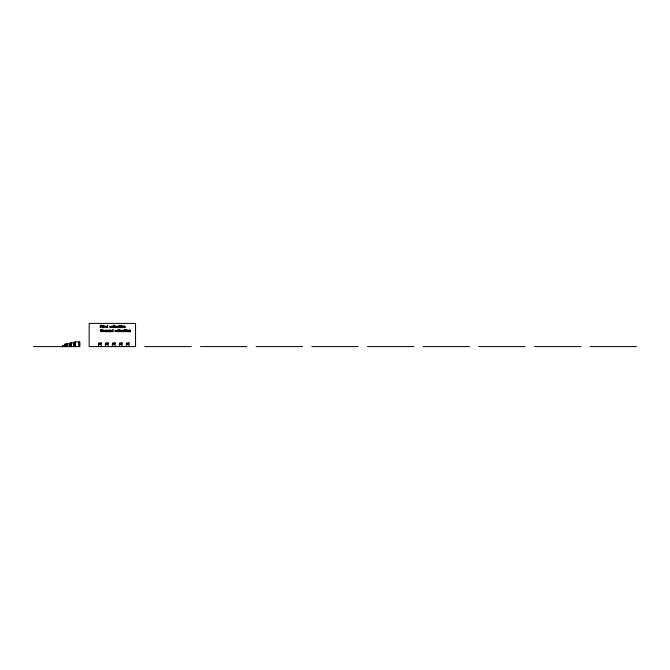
<?xml version="1.0" encoding="UTF-8"?>
<svg xmlns="http://www.w3.org/2000/svg" width="670" height="670" viewBox="0 0 670 670"><rect width="100%" height="100%" fill="white"/><g stroke="black" fill="none" stroke-linecap="round" stroke-linejoin="round"><path stroke-width="1" d="M99.344 343.81L98.44 343.81L98.44 346.599M100.684 343.81L101.22 343.81L101.22 346.599M33.5 346.599L79.881 346.599L79.881 341.96L74.805 341.96L74.805 346.599M144.82 346.599L191.21 346.599M200.481 346.599L246.87 346.599M256.149 346.599L302.53 346.599M311.81 346.599L358.19 346.599M367.47 346.599L413.851 346.599M423.13 346.599L469.519 346.599M478.79 346.599L525.18 346.599M534.451 346.599L580.84 346.599M590.119 346.599L636.5 346.599M129.05 346.599L129.05 343.81L126.27 343.81L126.27 346.599M122.091 346.599L122.091 343.81L119.31 343.81L119.31 346.599M115.139 346.599L115.139 343.81L112.351 343.81L112.351 346.599M108.18 346.599L108.18 343.81L105.399 343.81L105.399 346.599M79.445 341.96L79.445 346.599M78.725 341.96L78.725 346.599M75.249 341.96L75.249 346.599M75.032 341.96L75.032 346.599M74.462 346.599L74.462 342.889L70.4 342.889L70.4 346.599M74.11 342.889L74.11 346.599M73.532 342.889L73.532 346.599M71.322 342.889L71.322 346.599M70.752 342.889L70.752 346.599M70.585 342.889L70.585 346.599M69.965 346.599L69.965 343.81L66.916 343.81L66.916 346.599M69.697 343.81L69.697 346.599M69.27 343.752L69.27 346.599M67.327 343.81L67.327 346.599M67.184 343.752L67.184 346.599M67.059 343.81L67.059 346.599M66.397 346.599L66.397 344.74L64.37 344.74L64.37 346.599M66.221 346.599L66.221 344.179L64.462 344.179L64.546 346.599L64.638 344.74M65.869 344.179L65.936 346.599M65.76 344.74L65.76 346.599M65.585 344.74L65.585 346.599M65.091 344.179L65.091 346.599M64.831 344.74L64.831 346.599M63.759 346.599L63.759 345.67L62.745 345.67L62.745 346.599M63.667 345.67L63.667 346.599M63.533 345.67L63.499 346.599M63.349 345.67L63.349 346.599M63.206 345.67L63.206 346.599M63.106 345.67L63.106 346.599M62.972 345.67L62.972 346.599M62.787 345.67L62.829 346.599M111.337 330.67L111.723 331.7L113.171 331.725L113.171 329.406L111.337 330.67M104.093 326.734L104.068 327.638L103.423 327.638L103.423 325.963L104.746 326.014L104.093 326.734M102.694 330.704C102.535 332.613 105.977 331.189 103.415 331.273C106.095 331.759 103.523 328.694 102.694 330.704M111.27 326.617C111.111 328.526 114.545 327.102 111.99 327.195C114.67 327.672 112.099 324.607 111.27 326.617M114.511 326.617C114.344 328.526 117.786 327.102 115.232 327.195C117.912 327.672 115.341 324.607 114.511 326.617M116.555 330.704C116.345 332.63 119.913 331.156 117.283 331.273C120.014 331.784 117.359 328.677 116.555 330.704M119.796 330.704C119.595 332.63 123.138 331.164 120.525 331.273C123.255 331.784 120.592 328.677 119.796 330.704M107.016 330.704L107.175 331.424A0.854 0.854 0 0 0 107.594 331.709C110.215 332.186 108.071 328.426 107.016 330.704M121.345 326.625L121.505 327.337A0.854 0.854 0 0 0 121.932 327.63C124.545 328.099 122.401 324.339 121.345 326.625M126.638 330.704L126.798 331.424A0.854 0.854 0 0 0 127.216 331.709C129.838 332.186 127.694 328.426 126.638 330.704M104.863 330.653C105.098 332.638 107.828 331.893 105.508 330.704C107.51 330.72 105.894 329.28 104.863 330.653M116.68 326.566C116.915 328.551 119.637 327.806 117.325 326.625C119.327 326.642 117.711 325.193 116.68 326.566M121.965 330.653C122.2 332.638 124.93 331.893 122.61 330.704C124.612 330.72 123.004 329.28 121.965 330.653M109.905 330.729L109.888 331.725L109.243 331.725L109.243 330.042L110.45 330.009L111.019 331.725L110.374 331.725L110.357 330.67L109.905 330.729M124.235 326.642L124.218 327.638L123.573 327.638L123.573 325.963L124.779 325.922L125.349 327.638L124.704 327.638L124.687 326.583L124.235 326.642M129.528 330.729L129.511 331.725L128.866 331.725L128.866 330.042L130.072 330.009L130.642 331.725L129.997 331.725L129.98 330.67L129.528 330.729M111.982 330.704L112.443 331.198L111.982 330.704M108.28 330.88C107.619 332.345 107.585 329.447 108.28 330.88M122.618 326.801C121.948 328.267 121.915 325.36 122.618 326.801M127.903 330.88C127.241 332.345 127.208 329.447 127.903 330.88M102.443 330.972L101.974 331.667L100.734 331.633L100.332 330.955L101.748 331.072L100.534 330.402L100.525 329.707L102.083 329.531L102.368 330.059L101.086 329.983L102.443 330.972M106.53 327.094C104.822 328.962 104.252 324.138 106.53 327.094M111.027 327.094C109.319 328.962 108.749 324.138 111.027 327.094M116.312 331.181C114.604 333.04 114.042 328.25 116.312 331.181M103.364 330.603L103.967 330.737L103.364 330.603M111.932 326.516L112.543 326.65L111.932 326.516M115.173 326.516L115.784 326.65L115.173 326.516M117.225 330.603L117.836 330.737L117.225 330.603M120.466 330.603L121.069 330.737L120.466 330.603M101.22 342.889L100.014 344.975L98.808 342.889L101.22 342.889M108.18 342.889L106.974 344.975L105.768 342.889L108.18 342.889M115.139 342.889L113.933 344.975L112.727 342.889L115.139 342.889M122.091 342.889L120.893 344.975L119.687 342.889L122.091 342.889M129.05 342.889L127.844 344.975L126.638 342.889L129.05 342.889M107.61 325.319C105.257 325.98 108.59 329.347 107.61 326.432L107.61 325.319M119.67 325.319C117.317 325.98 120.65 329.347 119.67 326.432L119.67 325.319M124.963 329.406C122.635 330.101 125.901 333.4 124.963 330.519L124.963 329.406M135.549 323.401L89.16 323.401L89.16 346.599L135.549 346.599L135.549 323.401M101.999 325.319L100.224 325.319L100.224 327.638L100.944 327.638L100.944 326.692L101.84 326.692L100.944 325.821L101.999 325.821L101.999 325.319M103.004 325.319L102.359 325.762L103.004 325.319M114.16 325.319L113.515 325.319L113.515 327.638L114.16 327.638L114.16 325.319M121.002 325.319L120.357 325.762L121.002 325.319M103.004 325.963L102.359 325.963L102.359 327.638L103.004 327.638L103.004 325.963M121.002 325.963L120.357 325.963L120.357 327.638L121.002 327.638L121.002 325.963M119.453 329.406L118.808 329.406L118.808 331.725L119.453 331.725L119.453 329.406M126.287 329.406L125.65 329.841L126.287 329.406M126.287 330.042L125.65 330.042L125.65 331.725L126.287 331.725L126.287 330.042"/></g></svg>
